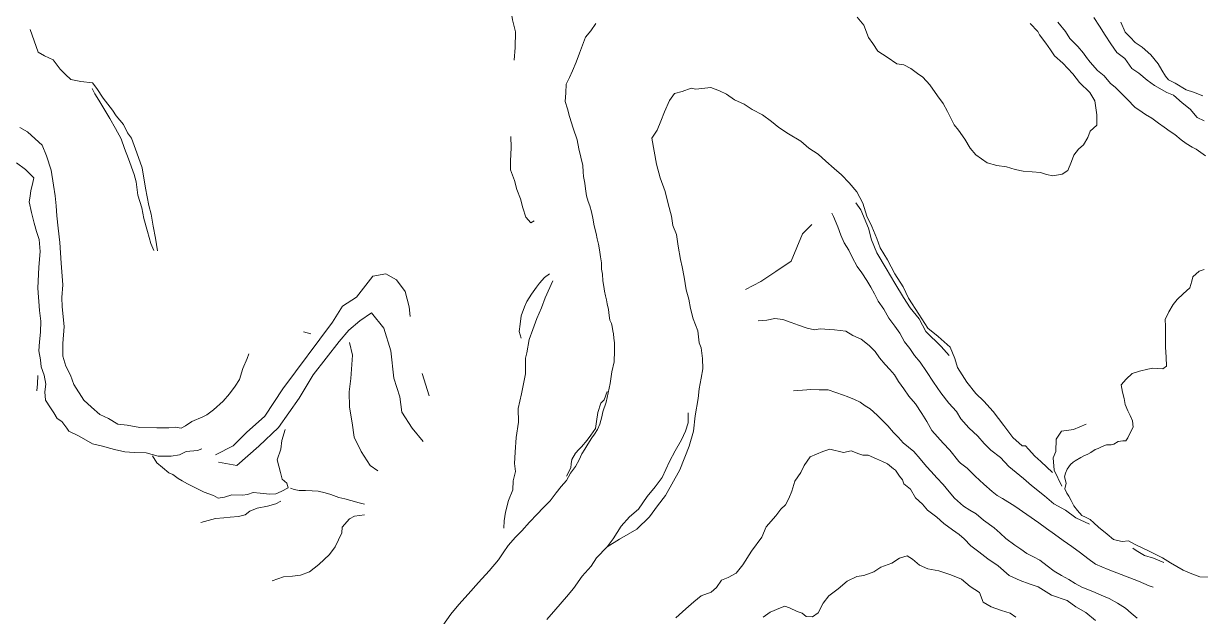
# Model space of a CAD drawing. Extents: x 683321 to 688873, y 7661944 to 7668387.
# Drawn here: x 686505 to 687030, y 7666798 to 7667063 of the extents above; entities that cross this region are included whole.
import ezdxf

# ---------------------------------------------------------------- set-up
doc = ezdxf.new("R2010")
doc.units = 0
doc.header["$MEASUREMENT"] = 0
doc.layers.add('01 CRESTA_Line', color=3, linetype='Continuous', lineweight=20)

msp = doc.modelspace()

# ---------------------------------------------------------------- linework, layer by layer
at = {"layer": '01 CRESTA_Line'}
for points in [[(686723.6, 7667046.36, 3975.45), (686724.06, 7667051.96, 3975.57), (686724.16, 7667058.99, 3976.74), (686722.81, 7667064.37, 3977.17), (686722.22, 7667068.11, 3977.16), (686722.02, 7667072.84, 3976.37), (686722.98, 7667078.28, 3976.35), (686726.13, 7667083.72, 3975.89), (686729.45, 7667085.17, 3975.03), (686734.23, 7667084.05, 3975.52), (686739.76, 7667081.31, 3975.77)], [(686759.97, 7667062.68, 3992.15), (686757.73, 7667059.46, 3992.13), (686755.37, 7667056.62, 3992.38), (686754.04, 7667053.01, 3992.56), (686752.71, 7667049.41, 3992.75), (686751.17, 7667045.51, 3992.74), (686749.63, 7667041.61, 3992.73), (686748.21, 7667038.64, 3992.75), (686746.79, 7667035.68, 3992.76), (686746.58, 7667031.8, 3992.85), (686746.36, 7667027.92, 3992.93), (686747.3, 7667024.57, 3992.93), (686748.23, 7667021.22, 3992.93), (686749.93, 7667016.02, 3992.79), (686751.62, 7667010.82, 3992.64), (686752.35, 7667006.74, 3992.44), (686753.3, 7667003.02, 3992.03), (686754.11, 7666999.39, 3991.7), (686754.28, 7666996.58, 3991.42), (686754.55, 7666994.49, 3991.24), (686755.05, 7666991.51, 3990.96), (686755.42, 7666988.87, 3990.72), (686755.83, 7666985.77, 3990.31), (686756.55, 7666983.28, 3990.05), (686757.33, 7666981.35, 3989.8), (686758.06, 7666978.72, 3989.66), (686758.71, 7666975.88, 3989.18), (686759.19, 7666972.46, 3988.95), (686760.06, 7666969.02, 3988.61), (686760.54, 7666966.69, 3988.46), (686761.1, 7666964.19, 3988.14), (686761.55, 7666961.69, 3988), (686762.1, 7666958.6, 3987.8), (686762.45, 7666955.87, 3987.62), (686762.51, 7666953.15, 3987.42), (686763.01, 7666950.91, 3987.16), (686763.13, 7666947.94, 3986.92), (686763.57, 7666945.35, 3986.65), (686763.84, 7666943.32, 3986.5), (686764.35, 7666941.2, 3986.28), (686764.7, 7666939.48, 3985.98), (686765.04, 7666937.66, 3985.89), (686765.66, 7666935.1, 3985.67), (686765.94, 7666932.4, 3985.44), (686766.28, 7666930.29, 3985.12), (686766.94, 7666928.87, 3984.98), (686767.33, 7666927.54, 3984.86), (686767.54, 7666925.57, 3984.83), (686767.91, 7666924.29, 3984.58), (686768, 7666922.33, 3984.62), (686768.36, 7666920.26, 3984.35), (686768.37, 7666916.67, 3983.91), (686768.1, 7666911.79, 3983.43), (686767.15, 7666907.31, 3982.94), (686766.33, 7666902.13, 3982.31), (686765.52, 7666897.89, 3981.9), (686764.6, 7666893.83, 3981.36), (686763.11, 7666889.45, 3980.93), (686762.69, 7666887.21, 3980.75), (686761.72, 7666884, 3980.27), (686760.76, 7666881.58, 3980.07), (686759.34, 7666879.44, 3979.69), (686758.25, 7666877.8, 3979.37), (686756.37, 7666875.07, 3978.95), (686755.01, 7666872.79, 3978.75), (686753.7, 7666870.69, 3978.35), (686752.48, 7666867.99, 3977.82), (686750.88, 7666865.11, 3977.56), (686748.69, 7666862.12, 3977.16), (686746.82, 7666858.87, 3976.67), (686744.54, 7666856.23, 3976.21), (686742.29, 7666853.33, 3975.8), (686739.61, 7666849.81, 3975.49), (686736.52, 7666846.71, 3975.08), (686733.83, 7666843.81, 3974.7), (686730.38, 7666840.27, 3974.27), (686727.03, 7666836.44, 3973.75), (686724.15, 7666833.59, 3973.43), (686720.82, 7666829.83, 3972.67), (686718.62, 7666826.53, 3972.05), (686716.6, 7666823.49, 3971.77), (686712.38, 7666818.5, 3971.35), (686707.61, 7666813.29, 3970.64), (686703.09, 7666808.06, 3969.9), (686698.94, 7666803.49, 3969.27), (686695.33, 7666799.14, 3968.77), (686691.75, 7666794.09, 3968.05)], [(686953.7, 7667062.7, 3990.25), (686957.09, 7667059.06, 3990.25), (686957.95, 7667057.6, 3990.22), (686960.67, 7667053.91, 3990.26), (686962.79, 7667050.94, 3990.26), (686964.51, 7667048.34, 3990.04), (686968.29, 7667045.05, 3990.06), (686972.77, 7667040.21, 3990.1), (686975.69, 7667036.37, 3990.14), (686980.35, 7667031.93, 3990.19), (686982.49, 7667028.23, 3990.13), (686983.49, 7667021.94, 3990.01), (686983.42, 7667017.37, 3990.09), (686980.48, 7667014.6, 3990.06), (686979.38, 7667011.78, 3989.93), (686977.57, 7667008.53, 3989.89), (686975.32, 7667006.66, 3989.92), (686973.23, 7667003.95, 3989.96), (686972.19, 7667001.07, 3989.97), (686970.45, 7666997.08, 3990.02), (686967.97, 7666995.49, 3990.07), (686963.87, 7666994.76, 3990.07), (686961.03, 7666995.34, 3990.09), (686958.32, 7666996.2, 3990.09), (686954.63, 7666996.5, 3990.13), (686950.57, 7666996.81, 3990.15), (686947.02, 7666997.6, 3990.16), (686943.14, 7666998.77, 3990.18), (686938.84, 7666999.36, 3990.13), (686934.6, 7667000.54, 3990.15), (686929.45, 7667004.11, 3990.21), (686927, 7667007.05, 3990.23), (686924.51, 7667011.13, 3990.21), (686921.71, 7667015.14, 3990.14), (686919.85, 7667017.45, 3990.15), (686916.87, 7667023.4, 3990.19), (686914.85, 7667027.05, 3990.2), (686912.32, 7667030.47, 3990.17), (686909, 7667035.39, 3990.15), (686905.88, 7667038.75, 3990.14), (686903.44, 7667040.33, 3989.76), (686900.51, 7667042.59, 3988.98), (686897.3, 7667044.2, 3989.32), (686894.17, 7667044.65, 3990.08), (686889.94, 7667047.67, 3990.09), (686885.82, 7667050.41, 3990.08), (686883.6, 7667053.71, 3990.12), (686881.59, 7667056.48, 3990.15), (686879.55, 7667061.93, 3990.2), (686876.52, 7667065.45, 3990.23)], [(687031.95, 7667003.71, 4000.25), (687027.78, 7667006.6, 4000.29), (687026.04, 7667007.59, 4000.31), (687023.33, 7667009.15, 4000.36), (687021.02, 7667010.82, 4000.28), (687018.27, 7667013.19, 4000.21), (687016.2, 7667014.53, 4000.16), (687013.53, 7667016.38, 4000.11), (687010.96, 7667018.23, 4000.11), (687008.03, 7667020.5, 4000.04), (687005.19, 7667022.15, 4000.05), (687002.16, 7667024.18, 4000.07), (687000.51, 7667025.16, 4000.06), (686997.05, 7667028.89, 3999.99), (686993.89, 7667032.08, 3999.97), (686991.64, 7667034.31, 3999.98), (686989.55, 7667036, 3999.9), (686986.65, 7667039.31, 3999.78), (686983.68, 7667041.79, 3999.79), (686980.49, 7667045.49, 3999.9), (686978.81, 7667047.49, 3999.99), (686977.49, 7667049.43, 3999.97), (686974.99, 7667052.38, 4000.03), (686971.46, 7667055.99, 4000.03), (686969.51, 7667059.09, 3999.96), (686965.99, 7667063.24, 3999.86)], [(686982.11, 7667065.39, 4010.4), (686984.63, 7667061.46, 4010.43), (686987.14, 7667057.54, 4010.45), (686989.76, 7667053.64, 4010.48), (686992.37, 7667049.73, 4010.5), (686995.9, 7667047.13, 4010.45), (686999.08, 7667042.6, 4010.32), (687002.26, 7667040.59, 4010.23), (687005.92, 7667037.48, 4010.18), (687009.19, 7667035, 4010.17), (687014.75, 7667031.86, 4010.2), (687017.62, 7667030.74, 4010.29), (687021.56, 7667027.29, 4010.29), (687025.1, 7667024.48, 4010.33), (687028.14, 7667020.82, 4010.34), (687031.35, 7667019.32, 4010.35)], [(686994.11, 7667063.33, 4020.47), (686996.05, 7667058.88, 4020.28), (686998.32, 7667056.56, 4020.18), (687000.58, 7667054.24, 4020.05), (687003.68, 7667052.1, 4019.91), (687007.55, 7667048.68, 4019.83), (687010.8, 7667044.64, 4019.91), (687012.46, 7667041.9, 4020.04), (687014.13, 7667039.16, 4020.17), (687015.35, 7667037.5, 4020.26), (687018.43, 7667036.11, 4020.37), (687023.34, 7667033.18, 4020.45), (687026.53, 7667032.12, 4020.42), (687030.75, 7667030.36, 4020.36)], [(686564.5, 7666961.23, 3904.84), (686563.55, 7666966.98, 3904.67), (686562.56, 7666972.31, 3904.87), (686561.56, 7666977.65, 3904.92), (686560.57, 7666981.52, 3905.07), (686559.03, 7666989.26, 3905.92), (686557.68, 7666998.34, 3906.23), (686555.23, 7667005.01, 3906.62), (686552.82, 7667011.58, 3907.05), (686551.09, 7667013.94, 3907.49), (686549.34, 7667017.68, 3907.91), (686545.99, 7667021.52, 3908.89), (686544.41, 7667024.08, 3909.07), (686540.23, 7667029.4, 3911.19), (686537.45, 7667033.75, 3911.89), (686535.48, 7667036.25, 3911.21), (686530.31, 7667036.79, 3910.31), (686525.84, 7667037.67, 3910.42), (686523.43, 7667040, 3911.13), (686521.02, 7667042.33, 3911.56), (686517.92, 7667046.48, 3912.1), (686514.09, 7667048.32, 3912.11), (686511.3, 7667049.91, 3912.18), (686509.46, 7667054.97, 3912.3), (686507.64, 7667059.98, 3912.34)], [(686535.3, 7667033.66, 3911.75), (686536.53, 7667031.35, 3911.54), (686538.35, 7667028.44, 3911.3), (686540.97, 7667024.11, 3910.62), (686543.24, 7667020.27, 3910.36), (686545.73, 7667015.81, 3909.77), (686548.27, 7667011.18, 3909.4), (686549.76, 7667006.91, 3908.93), (686551.53, 7667002.3, 3908.58), (686554.1, 7666995.31, 3908.74), (686554.87, 7666992.04, 3907.83), (686555.7, 7666986.14, 3907.37), (686557.51, 7666980.47, 3906.7), (686558.4, 7666975.75, 3906.54), (686560.04, 7666969.96, 3906.15), (686561.43, 7666964.5, 3905.8), (686562.81, 7666961.47, 3905.09)], [(686765.1, 7666829.21, 3975.06), (686770.54, 7666832.62, 3974.46), (686778.3, 7666837.12, 3975.37), (686783.86, 7666842.62, 3976.28), (686787.49, 7666847.47, 3976.85), (686790.99, 7666852.15, 3977.68), (686797.45, 7666863.6, 3978.4), (686801.64, 7666874.1, 3979.29), (686803.52, 7666880.79, 3979.86), (686804.3, 7666887.63, 3980.51), (686805.57, 7666895.39, 3981.25), (686806.09, 7666899.76, 3981.87), (686807.01, 7666904.52, 3982.18), (686807.7, 7666908.61, 3982.51), (686807.61, 7666913.28, 3982.65), (686807, 7666917.97, 3982.96), (686806.13, 7666920.27, 3983.69), (686805.42, 7666925.64, 3984.13), (686803.45, 7666930.96, 3984.22), (686802.24, 7666935.6, 3983.99), (686801.39, 7666939.77, 3984.61), (686800.21, 7666943.91, 3985.07), (686799.41, 7666949.6, 3985.65), (686798.5, 7666954.16, 3986.1), (686797.81, 7666957.41, 3986.3), (686796.66, 7666963.43, 3986.74), (686795.92, 7666968.51, 3986.91), (686794.38, 7666972.55, 3987.79), (686793.71, 7666976.78, 3988.08), (686792.25, 7666982.25, 3988.78), (686790.97, 7666987.79, 3989.22), (686788.66, 7666993.91, 3989.73), (686787.08, 7666999.88, 3990.79), (686785.98, 7667005.7, 3991.64), (686784.89, 7667011.52, 3992.48), (686787.35, 7667015.06, 3992.32), (686789, 7667019.2, 3992.22), (686790.66, 7667023.33, 3992.11), (686792.86, 7667028.32, 3992.21), (686795.05, 7667031.47, 3992.56), (686798.48, 7667032.31, 3991.76), (686802.55, 7667033.78, 3991.46), (686804.53, 7667033.44, 3991.11), (686811.21, 7667034.15, 3990.64), (686815.1, 7667032.59, 3990.79), (686818.32, 7667031.16, 3990.88), (686821.84, 7667028.69, 3990.78), (686826.07, 7667026.71, 3989.99), (686829.73, 7667024.28, 3989.93), (686834.39, 7667022.01, 3990.23), (686838.3, 7667019.01, 3990.57), (686841.62, 7667016.32, 3990.65), (686845.95, 7667013.44, 3990.62), (686851.41, 7667010.2, 3991.01), (686854.99, 7667007.04, 3990.98), (686859.08, 7667004.41, 3990.95), (686862.62, 7667001.36, 3990.93), (686866.32, 7666997.95, 3990.92), (686869.62, 7666995.18, 3990.79), (686872.93, 7666991.55, 3990.64), (686876.38, 7666987.6, 3990.23), (686879.1, 7666982.57, 3990.57), (686880.91, 7666976.81, 3990.78), (686883.11, 7666972.13, 3990.77), (686885.36, 7666966.76, 3990.72), (686886.75, 7666962.58, 3990.78), (686890.08, 7666957.21, 3990.6), (686893.35, 7666951.1, 3990.75), (686897.08, 7666945.25, 3990.52), (686899.49, 7666940.24, 3990.85), (686904.01, 7666933.03, 3991.01), (686908.12, 7666926.76, 3990.95), (686912.61, 7666923.07, 3990.77), (686917.96, 7666918.28, 3991.3), (686920.18, 7666913.27, 3991.21), (686921.36, 7666909.29, 3990.87), (686925.49, 7666902.72, 3991.33), (686929.45, 7666897.63, 3990.94), (686933.03, 7666894.21, 3990.66), (686937.28, 7666889.55, 3990.26), (686941.94, 7666883.44, 3990.24), (686946.05, 7666878, 3989.8), (686950.15, 7666874.24, 3990.26), (686951.59, 7666874.29, 3990.01), (686952.91, 7666872.78, 3990.15), (686955.8, 7666869.69, 3990.16), (686958.5, 7666867.37, 3990.19), (686963.61, 7666862.47, 3990.18)], [(686503.06, 7667016.26, 3912.48), (686506.44, 7667014.32, 3912.5), (686509.88, 7667011.19, 3912.22), (686513.06, 7667008.4, 3912.17), (686514.87, 7667003.72, 3912.38), (686516.99, 7666997.21, 3912.24), (686518.11, 7666990.65, 3912.19), (686518.8, 7666985.78, 3912.15), (686519.23, 7666981.32, 3912.15), (686519.56, 7666976.96, 3912.12), (686520.17, 7666971.44, 3912.12), (686520.88, 7666965.03, 3912.04), (686521.49, 7666955.86, 3911.98), (686522.24, 7666946.11, 3911.96), (686521.72, 7666940.47, 3912.12), (686521.91, 7666936.38, 3912.2), (686522.75, 7666927.55, 3912.4), (686522.29, 7666919.96, 3912.22), (686522.26, 7666914.32, 3912.26), (686523.64, 7666909.88, 3912.41), (686525.67, 7666905.86, 3912.41), (686527.12, 7666901.67, 3912.4), (686531.58, 7666894.69, 3912.42), (686534.97, 7666891.57, 3912.44), (686538.79, 7666888.25, 3912.52), (686542.66, 7666886.49, 3912.61), (686546.74, 7666883.9, 3912.66), (686550.87, 7666883.45, 3912.66), (686556.6, 7666882.52, 3912.98), (686564.09, 7666882.3, 3913.33), (686569.57, 7666882.38, 3913.45), (686572.31, 7666882.68, 3913.57), (686575.06, 7666882.25, 3913.51), (686576.92, 7666883.26, 3913.52), (686579.84, 7666885.12, 3913.43), (686584.72, 7666887.29, 3913.52), (686586.48, 7666888.16, 3913.39), (686589.37, 7666890.33, 3913.13), (686593.82, 7666894.27, 3913.5), (686596.64, 7666897.54, 3912.91), (686599.17, 7666900.95, 3913.38), (686601.07, 7666903.94, 3913.61), (686602.47, 7666908.78, 3913.24), (686604.51, 7666913.27, 3912.56), (686605.16, 7666915.4, 3913.08)], [(686732.49, 7666974.63, 3973.42), (686730.94, 7666973.78, 3972.77), (686728.69, 7666976.33, 3972.95), (686727.35, 7666980.49, 3973.93), (686726.34, 7666984.43, 3973.44), (686724.75, 7666988.62, 3973.49), (686723.69, 7666992.61, 3973.65), (686721.87, 7666997.37, 3973.29), (686721.9, 7667001.36, 3974), (686722.17, 7667007.41, 3974.32), (686722.04, 7667012.22, 3974.08)], [(686501.6, 7667000.47, 3925.61), (686505.57, 7666997.62, 3924.66), (686507.43, 7666995.77, 3924.2), (686509.29, 7666993.92, 3923.97), (686508.65, 7666991.06, 3924.11), (686508.02, 7666988.2, 3924.22), (686507.6, 7666985.65, 3924.33), (686507.19, 7666983.11, 3924.33), (686508.32, 7666978.34, 3923.95), (686509.45, 7666973.57, 3923.58), (686510.55, 7666969.95, 3923.36), (686511.65, 7666966.33, 3923.04), (686512.08, 7666961.06, 3922.65), (686511.59, 7666954.03, 3922.22), (686511.13, 7666944.66, 3921.58), (686511.84, 7666934.65, 3920.9), (686512.39, 7666929.89, 3920.25), (686512.23, 7666925.05, 3920.27), (686511.86, 7666920.73, 3920.37), (686511.49, 7666916.63, 3920.54), (686512.3, 7666912.65, 3920.52), (686512.63, 7666909.52, 3919.93), (686513.88, 7666905.84, 3918.67), (686514.68, 7666901.85, 3918.39), (686514.17, 7666898.35, 3918.29), (686514.5, 7666894.72, 3918.04), (686516.8, 7666891.24, 3917.95), (686518.21, 7666889.09, 3917.83), (686519.74, 7666886.49, 3917.76), (686521.73, 7666885.21, 3917.7), (686524.03, 7666882.19, 3917.62), (686524.95, 7666880.89, 3918.09), (686529.56, 7666878.6, 3917.66), (686535.45, 7666875.26, 3918.36), (686539.28, 7666874.34, 3918.61), (686545.29, 7666872.74, 3917.67), (686549.87, 7666871.56, 3917.5), (686554.12, 7666871.36, 3917.7), (686559.35, 7666871.11, 3917.18), (686564.76, 7666869.62, 3917.18), (686570.54, 7666869.74, 3915.79), (686574.31, 7666870.25, 3915.51), (686577.22, 7666871.79, 3914.8), (686582.26, 7666872.17, 3914.48), (686584.28, 7666872.94, 3914.32)], [(686875.9, 7666982.71, 3990.5), (686878.15, 7666979.56, 3990.3), (686881.59, 7666971.41, 3990.04), (686882.96, 7666966.19, 3989.99), (686885.37, 7666960.43, 3989.95), (686889.51, 7666953.39, 3990), (686893.37, 7666946.84, 3989.99), (686897.23, 7666940.41, 3989.95), (686900.17, 7666935.93, 3989.94), (686904.13, 7666930.95, 3989.94), (686907.19, 7666925.35, 3989.95), (686914.05, 7666918.56, 3989.97), (686917.63, 7666914.55, 3990.08)], [(686980.23, 7666839.4, 3980.13), (686974.11, 7666842.11, 3980.18), (686969.54, 7666845.66, 3980.24), (686964.24, 7666848.49, 3980.45), (686960.13, 7666852.07, 3980.59), (686954.27, 7666856.62, 3980.5), (686950.69, 7666859.68, 3980.25), (686944.22, 7666865.1, 3980.16), (686940.46, 7666869.12, 3980.14), (686936.18, 7666872.35, 3980.16), (686933.21, 7666875.32, 3980.1), (686930.32, 7666878.65, 3980.15), (686926.3, 7666882.4, 3980.17), (686922.8, 7666886.42, 3980.15), (686920.82, 7666889.6, 3980.11), (686917.42, 7666893.27, 3980.09), (686913.8, 7666897.87, 3980.16), (686910.66, 7666902.77, 3980.17), (686907.51, 7666907.49, 3980.15), (686904.66, 7666911.55, 3980.21), (686902.17, 7666914.62, 3980.19), (686900.1, 7666917.79, 3980.23), (686897.67, 7666920.63, 3980.26), (686895.62, 7666924.56, 3980.28), (686893.32, 7666927.73, 3980.32), (686890.66, 7666931.31, 3980.32), (686888.42, 7666935.23, 3980.3), (686885.98, 7666938.83, 3980.25), (686884.33, 7666942.06, 3980.21), (686882.67, 7666945.01, 3980.14), (686880.89, 7666948.04, 3980.07), (686878.66, 7666951.46, 3980), (686876.6, 7666954.26, 3980.01), (686874.37, 7666958.41, 3979.98), (686872.81, 7666961.58, 3979.98), (686870.77, 7666964.9, 3979.98), (686869.24, 7666968.34, 3979.98), (686867.87, 7666971.98, 3979.98), (686866, 7666976.61, 3980), (686865.23, 7666978.02, 3980.08)], [(686856.26, 7666973.03, 3972.13), (686852.15, 7666968.94, 3971.57), (686847.08, 7666956.74, 3972.91), (686840.25, 7666952.04, 3973.23), (686833.61, 7666947.56, 3973.14), (686826.78, 7666944.02, 3972.38)], [(686590.36, 7666870.28, 3914.58), (686598.22, 7666874.27, 3914.89), (686604.21, 7666880.29, 3916.57), (686612.29, 7666887.53, 3918.65), (686620.31, 7666899.78, 3921.37), (686642.5, 7666929.46, 3928.11), (686647.01, 7666936.66, 3930.81), (686653.28, 7666940.59, 3932.77), (686660.44, 7666949.93, 3936.13), (686666.31, 7666951, 3936.12), (686671.11, 7666948.32, 3936.18), (686674.95, 7666943.11, 3936.92), (686676.78, 7666936.35, 3938.8), (686677.16, 7666932.04, 3939.38)], [(686739.24, 7666951.07, 3971.48), (686737.02, 7666949.38, 3971.18), (686734.8, 7666946.9, 3970.56), (686733.49, 7666945.05, 3970.6), (686731.23, 7666941.89, 3970.73), (686729.16, 7666938.69, 3970.67), (686728.21, 7666936.26, 3970.5), (686726.63, 7666932.27, 3970.62), (686726.18, 7666928.52, 3970.66), (686725.77, 7666925.32, 3970.58), (686726.73, 7666922.33, 3970.49)], [(687031.33, 7666952.98, 3990.08), (687029.12, 7666952.2, 3990.05), (687026.26, 7666949.69, 3990.08), (687025.77, 7666947.8, 3990.09), (687024.98, 7666944.85, 3990.12), (687022.02, 7666942.13, 3990.06), (687019.34, 7666939.54, 3989.93), (687017.48, 7666937.32, 3989.99), (687015.64, 7666934.12, 3990.02), (687013.86, 7666930.73, 3989.96), (687014.12, 7666927.61, 3989.94), (687014.05, 7666922, 3990.03), (687014.07, 7666918.37, 3990.07), (687014.4, 7666913.82, 3990.01), (687014.46, 7666909.78, 3990.07), (687012.87, 7666908.63, 3990.07), (687008.42, 7666909.02, 3990.01), (687006.15, 7666908.54, 3990.04), (687002.54, 7666907.57, 3989.94), (686999.24, 7666906.57, 3989.64), (686996.52, 7666904.1, 3989.47), (686994.31, 7666901.47, 3989.33), (686994.93, 7666898.2, 3989.07), (686995.63, 7666895.47, 3988.86), (686996.05, 7666892.7, 3988.68), (686997.23, 7666889.91, 3988.38), (686998.39, 7666887.82, 3988.15), (686999.31, 7666885.42, 3987.9), (686999.68, 7666882.7, 3987.64), (686998.5, 7666880.35, 3987.46), (686997.35, 7666877.82, 3987.26), (686996.33, 7666876.54, 3987.17), (686995.01, 7666876.55, 3987.2), (686993, 7666876.29, 3987.19), (686991, 7666875.08, 3987.12), (686989.91, 7666874.68, 3987.1), (686987.75, 7666874.8, 3987.14), (686985.79, 7666874, 3987.06), (686984.11, 7666873.11, 3987), (686982.64, 7666872.65, 3986.97), (686980.83, 7666871.26, 3986.83), (686979.51, 7666870.57, 3986.74), (686977.6, 7666869.9, 3986.69), (686976.34, 7666869.12, 3986.66), (686973.79, 7666867.6, 3986.61), (686972.89, 7666866.96, 3986.59), (686971.7, 7666865.92, 3986.55), (686970.22, 7666863.89, 3987.56), (686969.43, 7666862.17, 3988.36), (686969.1, 7666860.46, 3988.89), (686969.77, 7666857.64, 3989.13), (686969.12, 7666855.13, 3990.29), (686970.11, 7666853.24, 3988.5), (686970.99, 7666851.87, 3987.3), (686972.05, 7666849.94, 3985.83), (686973.14, 7666847.5, 3984.27), (686974.78, 7666845.48, 3983.18), (686976.77, 7666843.19, 3982.41), (686978.44, 7666842.43, 3982.22), (686980.53, 7666841.43, 3982.1), (686982.11, 7666839.97, 3981.87), (686984.24, 7666838.04, 3981.69), (686988.03, 7666834.83, 3982.05), (686990.84, 7666832.52, 3981.85), (686992.62, 7666832.12, 3981.86), (686994.76, 7666831.67, 3982.13), (686997.51, 7666831.87, 3981.28), (687000.61, 7666830.33, 3981.82), (687007.03, 7666827.13, 3982.63), (687012.73, 7666824.38, 3982.51), (687016.3, 7666822.17, 3982.9), (687021.95, 7666818.78, 3982.93), (687025.76, 7666817.21, 3982.86), (687029.44, 7666815.8, 3982.36), (687033.27, 7666815.76, 3982.16)], [(686718.92, 7666837.56, 3970.82), (686719.15, 7666840.79, 3970.8), (686719.66, 7666844.71, 3971.67), (686720.95, 7666849.97, 3972.27), (686722.97, 7666854.65, 3972.39), (686723.04, 7666858.76, 3972.64), (686724.13, 7666862.8, 3972.51), (686723.75, 7666866.39, 3972.24), (686724.05, 7666871.42, 3972.3), (686724.46, 7666877.95, 3972.11), (686725.41, 7666884.79, 3972.07), (686725.3, 7666890.99, 3971.89), (686726.75, 7666897.54, 3971.91), (686728.6, 7666906.48, 3971.94), (686728.59, 7666913.45, 3972.06), (686729.21, 7666915.81, 3972.28), (686730.28, 7666921.72, 3972.34), (686731.82, 7666926.14, 3972.24), (686733.6, 7666931.08, 3972.12), (686735.8, 7666935.82, 3972.23), (686737.4, 7666940.29, 3972.58), (686740.87, 7666947.84, 3973.02)], [(686591.71, 7666866.96, 3914.82), (686599.91, 7666865.48, 3915.13), (686609.63, 7666874.13, 3917.45), (686618.38, 7666882.45, 3921.28), (686627.68, 7666895.55, 3922.81), (686633.94, 7666905.94, 3924.86), (686645.49, 7666920.84, 3929.22), (686649.84, 7666925.83, 3930.64), (686654.71, 7666930.08, 3931.87), (686659.93, 7666933.62, 3933.91), (686665.42, 7666926.74, 3936.73), (686668.56, 7666916.71, 3938.42), (686669.84, 7666904.55, 3940.53), (686672.59, 7666896.17, 3941.93), (686673.5, 7666889.39, 3943.02), (686677.99, 7666882.24, 3944.36), (686682.9, 7666876.25, 3946.02)], [(687008.64, 7666811.19, 3970.13), (687006.77, 7666811.92, 3970.11), (687002.05, 7666813.98, 3970.05), (686998.17, 7666815.47, 3970.04), (686994.3, 7666816.95, 3970.01), (686988.52, 7666819.18, 3970.18), (686982.85, 7666821.5, 3970.31), (686979.51, 7666824.01, 3970.42), (686976.17, 7666826.53, 3970.51), (686972.29, 7666829.33, 3970.61), (686968.41, 7666832.13, 3970.64), (686964.52, 7666834.94, 3970.68), (686961.06, 7666837.45, 3970.65), (686957.59, 7666839.97, 3970.59), (686952.25, 7666843.7, 3970.42), (686946.92, 7666847.42, 3970.32), (686941.34, 7666850.81, 3970.35), (686938.98, 7666852.17, 3970.36), (686936.75, 7666853.93, 3970.38), (686933.01, 7666857.19, 3970.42), (686929.24, 7666860.71, 3970.53), (686925.65, 7666864.39, 3970.66), (686922.58, 7666866.58, 3970.67), (686921.86, 7666867.35, 3970.65), (686917.83, 7666872.41, 3970.49), (686914.89, 7666875.47, 3970.48), (686909.81, 7666881.17, 3970.58), (686907.61, 7666885.19, 3970.61), (686905.39, 7666888.71, 3970.58), (686902.59, 7666892.97, 3970.51), (686899.56, 7666896.42, 3970.38), (686897.3, 7666899.77, 3970.42), (686895.05, 7666903, 3970.41), (686893.16, 7666905.9, 3970.3), (686891.06, 7666908.37, 3970.23), (686889.09, 7666910.59, 3970.21), (686886.57, 7666913.52, 3970.28), (686884.58, 7666916.39, 3970.26), (686881.85, 7666918.99, 3970.27), (686878.33, 7666921.81, 3970.28), (686874.65, 7666923.52, 3970.3), (686871.56, 7666925.43, 3970.28), (686866.46, 7666926.02, 3970.36), (686860.08, 7666926.45, 3970.38), (686857.52, 7666926.04, 3970.32), (686854.31, 7666926.79, 3970.28), (686850.36, 7666928.1, 3970.25), (686847.18, 7666929.35, 3970.28), (686843.32, 7666930.59, 3970.34), (686839.86, 7666931.12, 3970.27), (686836.27, 7666930.35, 3970.25), (686832.44, 7666930.04, 3970.26)], [(686629.55, 7666925.1, 3923.18), (686632.88, 7666924.26, 3925.11)], [(686662.78, 7666863.11, 3935.31), (686659.29, 7666865.54, 3935.38), (686655.25, 7666871.71, 3935.45), (686652.11, 7666878.1, 3935.33), (686651.29, 7666884.53, 3935.16), (686650.13, 7666891.6, 3934.67), (686649.98, 7666898.42, 3935.73), (686650.63, 7666904.38, 3935.89), (686651.4, 7666914.76, 3933.19), (686650.11, 7666920.44, 3932.12)], [(686511.13, 7666905.63, 3920.8), (686510.99, 7666901.97, 3920.9), (686510.62, 7666898.84, 3920.85)], [(686685.64, 7666896.64, 3945.58), (686682.52, 7666906.52, 3944.22)], [(686764.99, 7666898.6, 3981.76), (686763.63, 7666894.85, 3981.2), (686762.19, 7666893.3, 3980.93), (686760.9, 7666889.16, 3980.48), (686760.27, 7666885.13, 3980.17), (686759.78, 7666882, 3980.01), (686757.77, 7666879.13, 3979.32), (686756.12, 7666876.78, 3979.01), (686753.64, 7666873.86, 3978.58), (686752.4, 7666872.63, 3978.39), (686750.97, 7666870.99, 3978.2), (686749.34, 7666868.24, 3977.71), (686748.97, 7666866.29, 3977.39), (686748.76, 7666864.47, 3977.29), (686746.9, 7666860.77, 3976.88)], [(687001.37, 7666797.41, 3960.21), (686998.78, 7666799.67, 3960.18), (686996.19, 7666801.93, 3960.15), (686992.61, 7666804.05, 3960.18), (686989.02, 7666806.18, 3960.17), (686985.37, 7666807.72, 3960.1), (686981.73, 7666809.27, 3960.04), (686976.76, 7666811.2, 3960.04), (686973.83, 7666812.94, 3960.01), (686970.91, 7666814.69, 3959.99), (686967.65, 7666816.51, 3960), (686964.39, 7666818.32, 3960.02), (686961.23, 7666820.83, 3959.6), (686958.08, 7666823.33, 3959.53), (686955.15, 7666824.83, 3959.93), (686952.22, 7666826.33, 3960), (686949.58, 7666828.14, 3959.96), (686946.95, 7666829.95, 3959.97), (686942.91, 7666832.92, 3960.05), (686940.26, 7666835.34, 3960.07), (686937.6, 7666837.77, 3960.05), (686932.88, 7666841.16, 3959.94), (686929.69, 7666843.91, 3959.97), (686926.83, 7666845.66, 3960.06), (686923.98, 7666847.4, 3960.06), (686919.91, 7666850.96, 3960.19), (686917.6, 7666853.79, 3960.29), (686914.88, 7666857.01, 3960.42), (686912.09, 7666860.1, 3960.51), (686909.63, 7666862.86, 3960.31), (686907.45, 7666865.15, 3960.2), (686904.66, 7666868.5, 3960.16), (686901.87, 7666871.84, 3960.12), (686899.48, 7666873.78, 3960.12), (686897.1, 7666875.71, 3960.12), (686894.92, 7666877.97, 3960.18), (686892.75, 7666880.23, 3960.25), (686890.28, 7666883.22, 3960.35), (686885.51, 7666887.93, 3960.4), (686882.28, 7666890.77, 3960.26), (686880.15, 7666892.11, 3960.22), (686877.85, 7666893.83, 3960.14), (686875.34, 7666894.9, 3960.1), (686872.15, 7666896.24, 3960.08), (686870.4, 7666896.91, 3960.07), (686867.02, 7666898.08, 3960.05), (686863.64, 7666899.25, 3960.07), (686859.62, 7666899.35, 3960.06), (686855.6, 7666899.45, 3960.11), (686854.1, 7666899.34, 3960.13), (686848.15, 7666898.81, 3960.14)], [(686738.13, 7666796.86, 3970.39), (686742.08, 7666801.4, 3971.11), (686746.82, 7666806.89, 3972.06), (686750.01, 7666810.7, 3972.68), (686753.87, 7666816.18, 3973.41), (686757.88, 7666820.65, 3974.28), (686760.32, 7666824.35, 3974.63), (686765.1, 7666829.21, 3975.06), (686767.78, 7666832.89, 3975.36), (686771.33, 7666838.48, 3975.97), (686775.06, 7666842.63, 3976.08), (686778.95, 7666846.02, 3976.69), (686782.94, 7666851.72, 3977.5), (686786.46, 7666855.96, 3978.11), (686789.63, 7666860.14, 3978.34), (686792.88, 7666867.3, 3979.09), (686795.41, 7666872.01, 3979.58), (686798.2, 7666877.02, 3979.86), (686799.95, 7666880.87, 3980.41), (686801.11, 7666884.63, 3980.45), (686801.14, 7666889.07, 3980.83)], [(686967.81, 7666856.25, 3990.52), (686964.46, 7666863.41, 3991.39), (686963.99, 7666868.93, 3991.97), (686965.1, 7666871.7, 3991.7), (686965.24, 7666877.29, 3991.32), (686967.71, 7666880.85, 3990.76), (686973.09, 7666881.58, 3989.89), (686978.66, 7666884.03, 3989.91)], [(686562.21, 7666869.8, 3917.48), (686564.22, 7666866.72, 3917.15), (686566.69, 7666864.68, 3917.13), (686569.55, 7666862.22, 3917.24), (686571.35, 7666861.5, 3917.16), (686573.65, 7666859.78, 3916.59), (686575.43, 7666858.65, 3916.84), (686577.78, 7666857.4, 3916.12), (686585.34, 7666853.64, 3916.78), (686589.42, 7666852.12, 3916.94), (686591.5, 7666851.03, 3916.89), (686594.29, 7666851.38, 3917.48), (686597.66, 7666852.38, 3916.73), (686602.32, 7666852.34, 3916.76), (686604.55, 7666852.56, 3917.17), (686607.06, 7666853.52, 3917.92), (686610.24, 7666853.17, 3918.96), (686614.51, 7666852.74, 3919.14), (686617.28, 7666852.89, 3920.29), (686619.58, 7666853.97, 3921.32), (686622.8, 7666855.59, 3924.04), (686622.1, 7666857.58, 3923.09), (686620.09, 7666859.37, 3921.86), (686619.27, 7666862.45, 3921.98), (686617.8, 7666868.13, 3923.01), (686619.4, 7666872.82, 3922.6), (686619.96, 7666876.65, 3923.05), (686621.36, 7666881.56, 3923.1)], [(686982.9, 7666796.43, 3951.39), (686978.56, 7666800, 3951.66), (686974.1, 7666802.48, 3951.17), (686970.2, 7666805.31, 3951.12), (686963.2, 7666807.72, 3950.18), (686957.33, 7666811.38, 3950.17), (686953.32, 7666812.79, 3950.2), (686949.31, 7666814.2, 3950.18), (686944.38, 7666816.45, 3950.23), (686939.37, 7666820.75, 3950.15), (686934.89, 7666823.84, 3950.03), (686930.89, 7666827.02, 3950), (686927.23, 7666829.65, 3950.01), (686924.23, 7666832.88, 3950.08), (686922.05, 7666834.82, 3950.1), (686919.09, 7666836.79, 3950.13), (686915.21, 7666839.68, 3950.11), (686912.06, 7666842.51, 3950.12), (686907.93, 7666845.54, 3950.11), (686905.7, 7666848.34, 3950.14), (686902.58, 7666851.18, 3950.1), (686900.29, 7666854.9, 3949.98), (686897.38, 7666857.39, 3949.98), (686896.81, 7666859.17, 3949.98), (686895.42, 7666860.74, 3949.98), (686893.58, 7666863.45, 3949.99), (686892.69, 7666864.07, 3949.99), (686890.14, 7666866.27, 3950), (686887.8, 7666867.33, 3950), (686885.14, 7666868.57, 3950.01), (686881.45, 7666870.2, 3950.01), (686879.1, 7666870.12, 3950.02), (686877.31, 7666870.77, 3950.02), (686873.8, 7666872.14, 3950.03), (686870.4, 7666871.28, 3950.05), (686864.3, 7666872.8, 3950.06), (686861.28, 7666871.75, 3950.08), (686858.48, 7666870.52, 3950.09), (686855.65, 7666869.34, 3950.1), (686852.96, 7666865.48, 3950.15), (686851.45, 7666862.37, 3950.15), (686848.7, 7666858.55, 3950.17), (686847.42, 7666854.02, 3949.93), (686846.04, 7666850.82, 3950.17), (686844.63, 7666847.96, 3949.97), (686842.56, 7666846.04, 3949.98), (686840.2, 7666843.14, 3949.78), (686835.91, 7666838.1, 3950), (686834.09, 7666833.57, 3950), (686829.45, 7666827.35, 3950.06), (686825.53, 7666821.22, 3950.09), (686822.53, 7666817.5, 3950.11), (686818.98, 7666815.51, 3950.11), (686816, 7666814.41, 3950.2), (686813.83, 7666811.08, 3950.26), (686811.47, 7666809.02, 3950.26), (686806.98, 7666807.4, 3950.1), (686803.75, 7666804.7, 3950.09), (686800.07, 7666801.66, 3950.1), (686795.61, 7666797.55, 3950.13)], [(686623.73, 7666855.47, 3924.3), (686625.42, 7666854.81, 3924.35), (686627.65, 7666854.33, 3924.38), (686630.48, 7666854.34, 3924.02), (686633.52, 7666854.3, 3923.85), (686636.17, 7666854.02, 3924.43), (686639.25, 7666853.39, 3925.63), (686641.84, 7666852.57, 3926.31), (686645.27, 7666851.29, 3927.32), (686648.08, 7666850.71, 3927.92), (686650.69, 7666849.93, 3928.17), (686654.46, 7666848.9, 3928.69), (686656.78, 7666848.24, 3928.68)], [(686619.4, 7666849.55, 3921.06), (686617.29, 7666848.38, 3920.9), (686613.52, 7666847.32, 3920.63), (686608.93, 7666846.52, 3920.51), (686605.65, 7666845.22, 3920.44), (686603.54, 7666843.48, 3920.25), (686600.57, 7666842.8, 3920.33), (686596.92, 7666842.43, 3920.33), (686594.07, 7666842.18, 3920.39), (686590.29, 7666841.87, 3920.43), (686587.13, 7666840.94, 3920.58), (686583.85, 7666840.08, 3920.37)], [(686615.55, 7666814.1, 3932.38), (686620.64, 7666815.83, 3931.59), (686624.61, 7666816.11, 3931.61), (686628.26, 7666816.56, 3931.45), (686632.2, 7666818.13, 3930.7), (686636.42, 7666821.32, 3930.77), (686641.14, 7666825.79, 3931.22), (686643.7, 7666829.32, 3932.15), (686646.69, 7666835.43, 3931.01), (686646.84, 7666837.96, 3930.63), (686650.08, 7666841.75, 3930.01), (686652.26, 7666842.89, 3930.04), (686656.76, 7666843.55, 3928.66)], [(686947.28, 7666797.85, 3940.1), (686944.85, 7666799.61, 3940.06), (686940.86, 7666800.89, 3940.13), (686936.37, 7666802.48, 3940.24), (686932.69, 7666804.5, 3940.28), (686931.14, 7666808.81, 3940.29), (686927.01, 7666811.53, 3940.31), (686923.09, 7666814.83, 3940.35), (686918.4, 7666816.74, 3940.35), (686913, 7666818.61, 3940.33), (686908.05, 7666819.5, 3940.32), (686904.31, 7666821.02, 3940.07), (686901.28, 7666823.76, 3940.3), (686898.79, 7666825.28, 3940.32), (686895.4, 7666824.25, 3940.34), (686892, 7666821.96, 3940.39), (686887.17, 7666820.15, 3940.39), (686883.96, 7666818.12, 3940.4), (686879.58, 7666816.49, 3940.42), (686876.34, 7666816.04, 3940.42), (686872.05, 7666813.95, 3940.5), (686868.14, 7666810.46, 3940.45), (686863.96, 7666807.32, 3940.4), (686861.39, 7666804.06, 3940.39), (686859.16, 7666799.86, 3940.38), (686856.68, 7666798, 3940.35), (686853.79, 7666798.22, 3940.36), (686852.01, 7666799.65, 3940.38), (686849.76, 7666800.44, 3940.37), (686846.42, 7666802.11, 3940.34), (686844.32, 7666802.73, 3940.3), (686842.32, 7666802.04, 3940.23), (686837.8, 7666800.05, 3940.14), (686834.62, 7666797.86, 3940.15)], [(687013.35, 7666822.21, 3979.99), (687008.76, 7666824.17, 3980.22), (687004.7, 7666825.31, 3980.19), (687000.98, 7666827.55, 3980.19), (686999.57, 7666828.62, 3980.19)]]:
    msp.add_polyline3d(points, dxfattribs=at)

doc.saveas('drawing.dxf')
